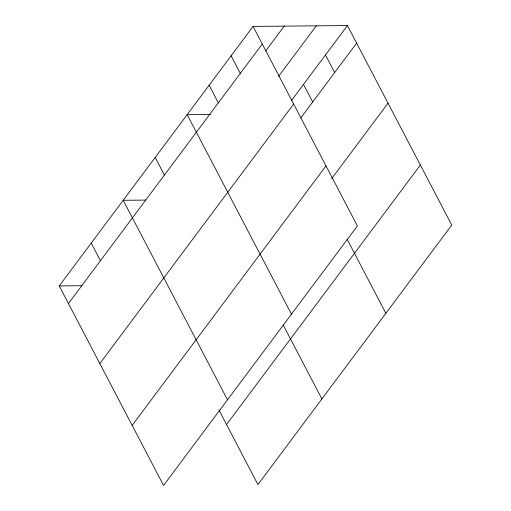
<?xml version="1.0" encoding="UTF-8"?>
<svg xmlns="http://www.w3.org/2000/svg" width="511" height="511" viewBox="0 0 511 511"><rect width="100%" height="100%" fill="white"/><g stroke="black" fill="none" stroke-linecap="round" stroke-linejoin="round"><path stroke-width="0.77" d="M253.066 26.406L357.374 225.926L163.558 485.45L59.25 285.93L253.066 26.406L347.442 25.55L451.75 225.07L257.934 484.594L218.836 409.796M68.448 303.534L262.264 44.003M265.586 51.062L284.212 26.125M278.578 76.343L316.303 25.831M291.577 100.36L347.442 25.55M99.837 363.564L293.653 104.04M300.775 117.958L356.646 43.148M132.17 425.414L325.986 165.89M331.684 178.633L388.028 103.184M226.552 424.558L420.368 165.034M210.526 114.432L187.167 114.643L291.474 314.163M145.788 200.082L123.208 200.286L227.516 399.806M59.25 285.93L81.83 285.726M325.481 54.964L334.679 72.562M303.515 84.372L312.713 101.976M347.122 239.218L385.85 313.307M231.1 55.82L240.298 73.418M209.133 85.235L218.338 102.832M283.158 324.862L321.892 398.95M155.191 157.465L164.389 175.069M91.226 243.108L100.431 260.712"/></g></svg>
